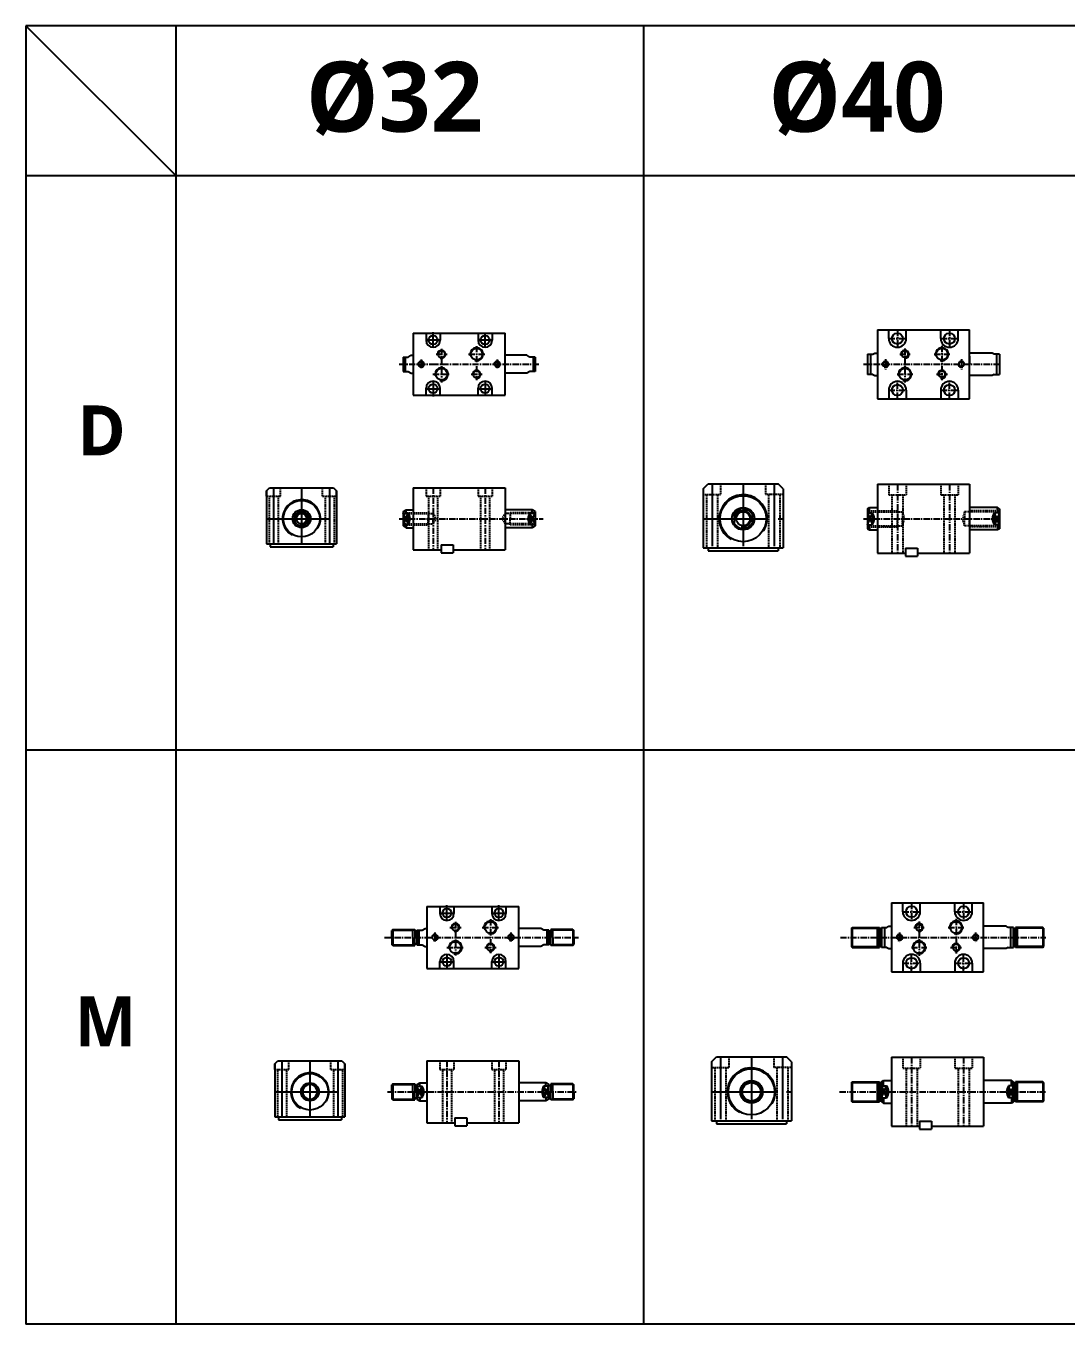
# Model space of a CAD drawing. Extents: x 0 to 3832, y 0 to 1298.
# Drawn here: x 0 to 1040, y 0 to 1298 of the extents above; entities that cross this region are included whole.
import ezdxf

# ---------------------------------------------------------------- set-up
doc = ezdxf.new("R2010")
doc.units = 0
doc.header["$LTSCALE"] = 5
doc.header["$MEASUREMENT"] = 0
doc.header["$PDMODE"] = 34
doc.linetypes.add('CENTER', pattern=[2, 1.25, -0.25, 0.25, -0.25])
doc.linetypes.add('HIDDEN', pattern=[0.375, 0.25, -0.125])
doc.layers.get('0').update_dxf_attribs({"linetype": 'CONTINUOUS'})
doc.layers.get('Defpoints').update_dxf_attribs({"linetype": 'CONTINUOUS'})
for name, color, linetype in [('1', 1, 'CONTINUOUS'), ('CL', 1, 'CENTER'), ('FL', 3, 'CONTINUOUS'), ('HIDDEN', 2, 'HIDDEN'), ('ML', 3, 'CONTINUOUS'), ('테두리', 7, 'CONTINUOUS')]:
    doc.layers.add(name, color=color, linetype=linetype)
doc.styles.add('GHS', font='romans', dxfattribs={"bigfont": 'ghs'})
doc.styles.add('문자', font='romans.shx')

msp = doc.modelspace()

# ---------------------------------------------------------------- linework, layer by layer
for p, q in [((0, 1298), (0, 574)), ((150, 1148), (0, 1298)), ((2594, 1298), (0, 1298)), ((150, 574), (150, 1298)), ((617.5, 574), (617.5, 1298)), ((2594, 1148), (0, 1148)), ((386.9, 990.7), (386.9, 950.7)), ((386.9, 990.7), (478.9, 990.7)), ((399.9, 990.7), (399.9, 983.7)), ((413.9, 990.7), (413.9, 983.7)), ((451.9, 990.7), (451.9, 983.7)), ((465.9, 990.7), (465.9, 983.7)), ((478.9, 928.7), (478.9, 990.7)), ((862.3, 985.4), (862.3, 994.2)), ((879.8, 985.4), (879.8, 994.2)), ((914.3, 985.4), (914.3, 994.2)), ((931.8, 985.4), (931.8, 994.2)), ((943, 925.2), (943, 994.2)), ((376.9, 966.9), (376.9, 952.4)), ((376.9, 966.9), (382.1, 966.9)), ((378.9, 966.9), (378.9, 952.4)), ((382.1, 966.9), (385.1, 968.7)), ((385.1, 968.7), (386.9, 968.7)), ((500.6, 968.7), (478.9, 968.7)), ((503.6, 966.9), (500.6, 968.7)), ((508.9, 966.9), (503.6, 966.9)), ((506.9, 966.9), (506.9, 952.4)), ((508.9, 966.9), (508.9, 952.4)), ((965.7, 970.9), (943, 970.9)), ((943, 967.7), (943, 959.7)), ((967.7, 969.7), (965.7, 970.9)), ((973, 969.7), (967.7, 969.7)), ((970, 969.7), (970, 949.6)), ((973, 969.7), (973, 949.6)), ((376.9, 952.4), (382.1, 952.4)), ((382.1, 952.4), (385.1, 950.7)), ((385.1, 950.7), (386.9, 950.7)), ((386.9, 950.7), (386.9, 941.7)), ((500.6, 950.7), (478.9, 950.7)), ((503.6, 952.4), (500.6, 950.7)), ((508.9, 952.4), (503.6, 952.4)), ((965.7, 948.5), (943, 948.5)), ((967.7, 949.6), (965.7, 948.5)), ((967.7, 949.6), (973, 949.6)), ((386.9, 941.7), (386.9, 928.7)), ((399.9, 928.7), (399.9, 935.7)), ((413.9, 928.7), (413.9, 935.7)), ((451.9, 928.7), (451.9, 935.7)), ((465.9, 928.7), (465.9, 935.7)), ((386.9, 928.7), (406.2, 928.7)), ((406.2, 928.7), (478.9, 928.7)), ((862.3, 933.9), (862.3, 925.2)), ((879.8, 933.9), (879.8, 925.2)), ((914.3, 933.9), (914.3, 925.2)), ((931.8, 933.9), (931.8, 925.2)), ((240.4, 833.3), (243.4, 836.3)), ((240.4, 833.3), (240.4, 780.3)), ((240.4, 827.7), (240.4, 833.3)), ((243.4, 836.3), (307.4, 836.3)), ((307.4, 836.3), (310.4, 833.3)), ((310.4, 833.3), (310.4, 780.3)), ((310.4, 827.7), (310.4, 833.3)), ((386.9, 836.3), (386.9, 805.3)), ((386.9, 836.3), (406.2, 836.3)), ((406.2, 836.3), (478.9, 836.3)), ((478.9, 836.3), (478.9, 774.3)), ((676.8, 835.3), (681.8, 840.3)), ((676.8, 835.3), (676.8, 776.3)), ((681.8, 840.3), (751.8, 840.3)), ((756.8, 835.3), (751.8, 840.3)), ((756.8, 835.3), (756.8, 776.3)), ((268.4, 810.9), (268.4, 799.6)), ((282.4, 810.9), (282.4, 799.6)), ((376.9, 812.5), (379.9, 814.3)), ((376.9, 812.5), (376.9, 798)), ((376.9, 810.9), (382.1, 810.9)), ((379.9, 814.3), (386.9, 814.3)), ((379.9, 810.9), (379.9, 814.3)), ((382.1, 805.3), (382.1, 810.9)), ((382.1, 805.3), (382.1, 799.6)), ((386.9, 805.3), (386.9, 796.3)), ((505.9, 814.3), (478.9, 814.3)), ((478.9, 805.3), (478.9, 796.3)), ((503.6, 805.3), (503.6, 810.9)), ((508.9, 810.9), (503.6, 810.9)), ((503.6, 805.3), (503.6, 799.6)), ((508.9, 812.5), (505.9, 814.3)), ((505.9, 810.9), (505.9, 814.3)), ((508.9, 812.5), (508.9, 798)), ((707.8, 811.9), (707.8, 798.6)), ((725.8, 811.9), (725.8, 798.6)), ((971, 816.5), (943, 816.5)), ((973, 815.3), (971, 816.5)), ((971, 812.3), (971, 816.5)), ((973, 815.3), (973, 795.2)), ((376.9, 799.6), (382.1, 799.6)), ((376.9, 798), (379.9, 796.3)), ((379.9, 799.6), (379.9, 796.3)), ((379.9, 796.3), (386.9, 796.3)), ((386.9, 796.3), (386.9, 787.3)), ((505.9, 796.3), (478.9, 796.3)), ((508.9, 799.6), (503.6, 799.6)), ((505.9, 799.6), (505.9, 796.3)), ((508.9, 798), (505.9, 796.3)), ((971, 794.1), (943, 794.1)), ((971, 798.3), (971, 794.1)), ((973, 795.2), (971, 794.1)), ((240.4, 780.3), (310.4, 780.3)), ((243.9, 780.3), (243.9, 777.3)), ((306.9, 780.3), (306.9, 777.3)), ((386.9, 787.3), (386.9, 774.3)), ((414.9, 779.3), (414.9, 771.3)), ((414.9, 779.3), (426.9, 779.3)), ((426.9, 779.3), (426.9, 771.3)), ((243.9, 777.3), (306.9, 777.3)), ((386.9, 774.3), (406.2, 774.3)), ((406.2, 774.3), (414.9, 774.3)), ((414.9, 771.3), (426.9, 771.3)), ((426.9, 774.3), (478.9, 774.3)), ((676.8, 776.3), (756.8, 776.3)), ((681.8, 776.3), (681.8, 773.3)), ((681.8, 773.3), (751.8, 773.3)), ((751.8, 776.3), (751.8, 773.3)), ((0, 724), (0, 0)), ((150, 0), (150, 724)), ((617.5, 0), (617.5, 724)), ((2594, 574), (0, 574)), ((2594, 574), (0, 574)), ((400.7, 417.6), (400.7, 377.6)), ((400.7, 417.6), (420.1, 417.6)), ((413.7, 417.6), (413.7, 410.6)), ((420.1, 417.6), (492.7, 417.6)), ((427.7, 417.6), (427.7, 410.6)), ((465.7, 417.6), (465.7, 410.6)), ((479.7, 417.6), (479.7, 410.6)), ((492.7, 355.6), (492.7, 417.6)), ((876.3, 412.3), (876.3, 421.1)), ((893.8, 412.3), (893.8, 421.1)), ((928.3, 412.3), (928.3, 421.1)), ((945.8, 412.3), (945.8, 421.1)), ((957.1, 352.1), (957.1, 421.1)), ((366.7, 394.6), (365.7, 393.5)), ((365.7, 386.6), (365.7, 393.5)), ((366.7, 394.6), (388.7, 394.6)), ((366.7, 394.6), (366.7, 378.6)), ((386.8, 386.6), (386.8, 394.6)), ((388.7, 394.6), (388.7, 386.6)), ((388.7, 393.8), (388.7, 393.8)), ((390.7, 393.8), (390.7, 379.3)), ((390.7, 393.8), (395.9, 393.8)), ((390.7, 386.6), (390.7, 393.8)), ((392.7, 393.8), (392.7, 379.3)), ((395.9, 393.8), (398.9, 395.6)), ((398.9, 395.6), (400.7, 395.6)), ((514.5, 395.6), (492.7, 395.6)), ((517.5, 393.8), (514.5, 395.6)), ((522.7, 393.8), (517.5, 393.8)), ((520.7, 393.8), (520.7, 379.3)), ((522.7, 393.8), (522.7, 379.3)), ((522.7, 386.6), (522.7, 393.8)), ((546.7, 394.6), (524.7, 394.6)), ((524.7, 394.6), (524.7, 386.6)), ((524.7, 393.8), (524.7, 393.8)), ((526.6, 386.6), (526.6, 394.6)), ((546.7, 394.6), (546.7, 378.6)), ((546.7, 394.6), (547.7, 393.5)), ((547.7, 386.6), (547.7, 393.5)), ((825.1, 395.8), (825.9, 396.6)), ((825.1, 395.8), (825.1, 377.4)), ((825.9, 396.6), (853.1, 396.6)), ((825.9, 396.6), (825.9, 376.6)), ((851.2, 376.6), (851.2, 396.6)), ((853.1, 376.6), (853.1, 396.6)), ((855.1, 376.5), (855.1, 396.6)), ((987.1, 376.5), (987.1, 396.6)), ((989.1, 376.6), (989.1, 396.6)), ((1016.2, 396.6), (989.1, 396.6)), ((990.9, 376.6), (990.9, 396.6)), ((1016.2, 396.6), (1016.2, 376.6)), ((1017.1, 395.8), (1016.2, 396.6)), ((1017.1, 395.8), (1017.1, 377.4)), ((365.7, 386.6), (365.7, 379.6)), ((366.7, 378.6), (365.7, 379.6)), ((366.7, 378.6), (388.7, 378.6)), ((386.8, 386.6), (386.8, 378.6)), ((388.7, 378.6), (388.7, 386.6)), ((388.7, 379.3), (388.7, 379.3)), ((390.7, 386.6), (390.7, 379.3)), ((390.7, 379.3), (395.9, 379.3)), ((395.9, 379.3), (398.9, 377.6)), ((398.9, 377.6), (400.7, 377.6)), ((400.7, 377.6), (400.7, 368.6)), ((514.5, 377.6), (492.7, 377.6)), ((517.5, 379.3), (514.5, 377.6)), ((522.7, 379.3), (517.5, 379.3)), ((522.7, 386.6), (522.7, 379.3)), ((524.7, 378.6), (524.7, 386.6)), ((524.7, 379.3), (524.7, 379.3)), ((546.7, 378.6), (524.7, 378.6)), ((526.6, 386.6), (526.6, 378.6)), ((546.7, 378.6), (547.7, 379.6)), ((547.7, 386.6), (547.7, 379.6)), ((825.9, 376.6), (825.1, 377.4)), ((825.9, 376.6), (853.1, 376.6)), ((1016.2, 376.6), (989.1, 376.6)), ((1016.2, 376.6), (1017.1, 377.4)), ((400.7, 368.6), (400.7, 355.6)), ((400.7, 355.6), (420.1, 355.6)), ((413.7, 355.6), (413.7, 362.6)), ((420.1, 355.6), (492.7, 355.6)), ((427.7, 355.6), (427.7, 362.6)), ((465.7, 355.6), (465.7, 362.6)), ((479.7, 355.6), (479.7, 362.6)), ((876.3, 360.8), (876.3, 352.1)), ((893.8, 360.8), (893.8, 352.1)), ((928.3, 360.8), (928.3, 352.1)), ((945.8, 360.8), (945.8, 352.1)), ((248.8, 260.2), (251.8, 263.2)), ((248.8, 260.2), (248.8, 207.2)), ((248.8, 254.6), (248.8, 260.2)), ((251.8, 263.2), (315.8, 263.2)), ((315.8, 263.2), (318.8, 260.2)), ((318.8, 260.2), (318.8, 207.2)), ((318.8, 254.6), (318.8, 260.2)), ((400.7, 263.2), (420.1, 263.2)), ((400.7, 263.2), (400.7, 214.2)), ((420.1, 263.2), (492.7, 263.2)), ((492.7, 263.2), (492.7, 201.2)), ((685.1, 262.2), (690.1, 267.2)), ((685.1, 262.2), (685.1, 203.2)), ((690.1, 267.2), (760.1, 267.2)), ((765.1, 262.2), (760.1, 267.2)), ((765.1, 262.2), (765.1, 203.2)), ((276.8, 237.8), (276.8, 226.5)), ((290.8, 237.8), (290.8, 226.5)), ((366.7, 240.2), (365.7, 239.1)), ((365.7, 232.2), (365.7, 239.1)), ((366.7, 240.2), (388.7, 240.2)), ((366.7, 240.2), (366.7, 224.2)), ((386.8, 232.2), (386.8, 240.2)), ((388.7, 240.2), (388.7, 232.2)), ((388.7, 239.4), (388.7, 239.4)), ((390.7, 239.5), (393.7, 241.2)), ((390.7, 232.2), (390.7, 239.5)), ((390.7, 237.8), (395.9, 237.8)), ((393.7, 241.2), (400.7, 241.2)), ((393.7, 237.8), (393.7, 241.2)), ((395.9, 232.2), (395.9, 237.8)), ((519.7, 241.2), (492.7, 241.2)), ((517.5, 232.2), (517.5, 237.8)), ((522.7, 237.8), (517.5, 237.8)), ((519.7, 237.8), (519.7, 241.2)), ((522.7, 239.5), (519.7, 241.2)), ((522.7, 232.2), (522.7, 239.5)), ((546.7, 240.2), (524.7, 240.2)), ((524.7, 240.2), (524.7, 232.2)), ((524.7, 239.4), (524.7, 239.4)), ((526.6, 232.2), (526.6, 240.2)), ((546.7, 240.2), (546.7, 224.2)), ((546.7, 240.2), (547.7, 239.1)), ((547.7, 232.2), (547.7, 239.1)), ((825.1, 241.4), (825.9, 242.2)), ((825.1, 241.4), (825.1, 223)), ((825.9, 242.2), (853.1, 242.2)), ((825.9, 242.2), (825.9, 222.2)), ((851.2, 222.2), (851.2, 242.2)), ((853.1, 222.2), (853.1, 242.2)), ((855.1, 222.1), (855.1, 242.2)), ((987.1, 222.1), (987.1, 242.2)), ((989.1, 222.2), (989.1, 242.2)), ((1016.2, 242.2), (989.1, 242.2)), ((990.9, 222.2), (990.9, 242.2)), ((1016.2, 242.2), (1016.2, 222.2)), ((1017.1, 241.4), (1016.2, 242.2)), ((1017.1, 241.4), (1017.1, 223)), ((365.7, 232.2), (365.7, 225.3)), ((366.7, 224.2), (365.7, 225.3)), ((366.7, 224.2), (388.7, 224.2)), ((386.8, 232.2), (386.8, 224.2)), ((388.7, 224.2), (388.7, 232.2)), ((388.7, 224.9), (388.7, 224.9)), ((390.7, 232.2), (390.7, 224.9)), ((390.7, 226.5), (395.9, 226.5)), ((390.7, 224.9), (393.7, 223.2)), ((393.7, 226.5), (393.7, 223.2)), ((393.7, 223.2), (400.7, 223.2)), ((395.9, 232.2), (395.9, 226.5)), ((400.7, 232.2), (400.7, 223.2)), ((519.7, 223.2), (492.7, 223.2)), ((517.5, 232.2), (517.5, 226.5)), ((522.7, 226.5), (517.5, 226.5)), ((519.7, 226.5), (519.7, 223.2)), ((522.7, 224.9), (519.7, 223.2)), ((522.7, 232.2), (522.7, 224.9)), ((524.7, 224.2), (524.7, 232.2)), ((524.7, 224.9), (524.7, 224.9)), ((546.7, 224.2), (524.7, 224.2)), ((526.6, 232.2), (526.6, 224.2)), ((546.7, 224.2), (547.7, 225.3)), ((547.7, 232.2), (547.7, 225.3)), ((825.9, 222.2), (825.1, 223)), ((825.9, 222.2), (853.1, 222.2)), ((1016.2, 222.2), (989.1, 222.2)), ((1016.2, 222.2), (1017.1, 223)), ((400.7, 214.2), (400.7, 201.2)), ((248.8, 207.2), (318.8, 207.2)), ((252.3, 207.2), (252.3, 204.2)), ((252.3, 204.2), (315.3, 204.2)), ((315.3, 207.2), (315.3, 204.2)), ((400.7, 201.2), (420.1, 201.2)), ((420.1, 201.2), (428.7, 201.2)), ((428.7, 206.2), (428.7, 198.2)), ((428.7, 206.2), (440.7, 206.2)), ((428.7, 198.2), (440.7, 198.2)), ((440.7, 206.2), (440.7, 198.2)), ((440.7, 201.2), (492.7, 201.2)), ((685.1, 203.2), (765.1, 203.2)), ((690.1, 203.2), (690.1, 200.2)), ((690.1, 200.2), (760.1, 200.2)), ((760.1, 203.2), (760.1, 200.2)), ((2594, 0), (0, 0))]:
    msp.add_line(p, q)
at = {"color": 7}
for p, q in [((851, 994.2), (943, 994.2)), ((851, 994.2), (851, 967.7)), ((841, 969.7), (841, 949.6)), ((841, 969.7), (846.4, 969.7)), ((844, 969.7), (844, 949.6)), ((846.4, 969.7), (848.4, 970.9)), ((848.4, 970.9), (851, 970.9)), ((851, 967.7), (851, 959.7)), ((846.4, 949.6), (841, 949.6)), ((846.4, 949.6), (848.4, 948.5)), ((848.4, 948.5), (851, 948.5)), ((851, 959.7), (851, 925.2)), ((851, 925.2), (943, 925.2)), ((851, 839.8), (851, 805.3)), ((851, 839.8), (943, 839.8)), ((943, 839.8), (943, 770.8)), ((841, 815.3), (843, 816.5)), ((841, 815.3), (841, 795.2)), ((841, 811.2), (846, 811.2)), ((843, 816.5), (851, 816.5)), ((843, 811.2), (843, 816.5)), ((846, 811.2), (846, 805.3)), ((846, 799.3), (846, 805.3)), ((851, 805.3), (851, 770.8)), ((973, 811.2), (968, 811.2)), ((968, 811.2), (968, 805.3)), ((968, 799.3), (968, 805.3)), ((841, 799.3), (846, 799.3)), ((841, 795.2), (843, 794.1)), ((843, 799.3), (843, 794.1)), ((843, 794.1), (851, 794.1)), ((973, 799.3), (968, 799.3)), ((851, 770.8), (879, 770.8)), ((879, 775.8), (891, 775.8)), ((879, 775.8), (879, 767.8)), ((879, 767.8), (891, 767.8)), ((891, 775.8), (891, 767.8)), ((891, 770.8), (943, 770.8)), ((865.1, 421.1), (957.1, 421.1)), ((865.1, 421.1), (865.1, 352.1)), ((855.1, 396.6), (855.1, 376.5)), ((855.1, 396.6), (860.4, 396.6)), ((855.1, 396.6), (855.1, 376.5)), ((858.1, 396.6), (858.1, 376.5)), ((860.4, 396.6), (862.4, 397.8)), ((862.4, 397.8), (865.1, 397.8)), ((865.1, 394.6), (865.1, 386.6)), ((979.7, 397.8), (957.1, 397.8)), ((981.7, 396.6), (979.7, 397.8)), ((987.1, 396.6), (981.7, 396.6)), ((984.1, 396.6), (984.1, 376.5)), ((987.1, 396.6), (987.1, 376.5)), ((987.1, 396.6), (987.1, 376.5)), ((860.4, 376.5), (855.1, 376.5)), ((860.4, 376.5), (862.4, 375.4)), ((981.7, 376.5), (979.7, 375.4)), ((981.7, 376.5), (987.1, 376.5)), ((862.4, 375.4), (865.1, 375.4)), ((979.7, 375.4), (957.1, 375.4)), ((865.1, 352.1), (957.1, 352.1)), ((865.1, 266.7), (865.1, 232.2)), ((865.1, 266.7), (957.1, 266.7)), ((957.1, 266.7), (957.1, 197.7)), ((715.6, 238.1), (715.6, 226.3)), ((734.6, 238.1), (734.6, 226.3)), ((855.1, 242.2), (857.1, 243.4)), ((855.1, 242.2), (855.1, 222.1)), ((855.1, 238.1), (860.1, 238.1)), ((857.1, 243.4), (865.1, 243.4)), ((857.1, 238.1), (857.1, 243.4)), ((860.1, 238.1), (860.1, 232.2)), ((985.1, 243.4), (957.1, 243.4)), ((987.1, 238.1), (982.1, 238.1)), ((982.1, 238.1), (982.1, 232.2)), ((987.1, 242.2), (985.1, 243.4)), ((985.1, 238.1), (985.1, 243.4)), ((987.1, 242.2), (987.1, 222.1)), ((855.1, 226.3), (860.1, 226.3)), ((855.1, 222.1), (857.1, 221)), ((857.1, 226.3), (857.1, 221)), ((857.1, 221), (865.1, 221)), ((860.1, 226.3), (860.1, 232.2)), ((865.1, 232.2), (865.1, 197.7)), ((985.1, 221), (957.1, 221)), ((982.1, 226.3), (982.1, 232.2)), ((987.1, 226.3), (982.1, 226.3)), ((985.1, 226.3), (985.1, 221)), ((987.1, 222.1), (985.1, 221)), ((865.1, 197.7), (893.1, 197.7)), ((893.1, 202.7), (905.1, 202.7)), ((893.1, 202.7), (893.1, 194.7)), ((905.1, 202.7), (905.1, 194.7)), ((905.1, 197.7), (957.1, 197.7)), ((893.1, 194.7), (905.1, 194.7))]:
    msp.add_line(p, q, dxfattribs=at)
at = {"ltscale": 0.1}
for p, q in [((855.1, 396.6), (855.1, 376.5)), ((987.1, 396.6), (987.1, 376.5)), ((855.1, 242.2), (855.1, 222.1)), ((987.1, 242.2), (987.1, 222.1))]:
    msp.add_line(p, q, dxfattribs=at)
for centre, radius in [((406.9, 984), 4.5), ((458.9, 984), 4.5), ((871, 985.4), 5.5), ((923, 985.4), 5.5), ((406.9, 935.3), 4.5), ((458.9, 935.3), 4.5), ((871, 933.9), 5.5), ((923, 933.9), 5.5), ((275.4, 805.3), 18.2), ((275.4, 805.3), 9), ((275.4, 805.3), 5.12), ((716.8, 805.3), 11.2), ((716.8, 805.3), 7), ((420.7, 410.9), 4.5), ((472.7, 410.9), 4.5), ((885.1, 412.3), 5.5), ((937.1, 412.3), 5.5), ((420.7, 362.2), 4.5), ((472.7, 362.2), 4.5), ((885.1, 360.8), 5.5), ((937.1, 360.8), 5.5), ((283.8, 232.2), 18.2), ((283.8, 232.2), 9), ((725.1, 232.2), 11.2), ((725.1, 232.2), 9.19)]:
    msp.add_circle(centre, radius)
at = {"color": 7}
for centre, radius in [((915.5, 969.7), 5.75), ((859, 959.7), 2.5), ((878.5, 969.7), 3.3), ((878.5, 949.7), 5.75), ((915.5, 949.7), 3.3), ((892.6, 396.6), 3.3), ((929.6, 396.6), 5.75), ((873.1, 386.6), 2.5), ((892.6, 376.6), 5.75), ((929.6, 376.6), 3.3)]:
    msp.add_circle(centre, radius, dxfattribs=at)
at = {"ltscale": 0.1}
for centre in [(716.8, 805.3), (725.1, 232.2)]:
    msp.add_circle(centre, 23, dxfattribs=at)
for centre, radius, start, end in [((406.9, 983.7), 7, 180, 0), ((458.9, 983.7), 7, 180, 0), ((871, 985.4), 8.75, 180, 0), ((923, 985.4), 8.75, 180, 0), ((406.9, 935.7), 7, 0, 180), ((458.9, 935.7), 7, 0, 180), ((871, 933.9), 8.75, 0, 180), ((923, 933.9), 8.75, 0, 180), ((275.4, 805.3), 7.27, 15.6063, 164.3937), ((374, 805.3), 9.85, 359.8976, 34.9452), ((374, 805.3), 9.85, 325.0548, 0.1024), ((511.7, 805.3), 9.85, 145.0548, 180.1024), ((511.7, 805.3), 9.85, 179.8976, 214.9452), ((716.8, 805.3), 10, 26.3704, 153.6296), ((275.4, 805.3), 7.27, 195.6063, 344.3937), ((716.8, 805.3), 10, 206.3704, 333.6296), ((420.7, 410.6), 7, 180, 0), ((472.7, 410.6), 7, 180, 0), ((885.1, 412.3), 8.75, 180, 0), ((937.1, 412.3), 8.75, 180, 0), ((389.7, 393.8), 1, 175.2659, 0), ((523.7, 393.8), 1, 180, 4.7341), ((854.1, 395.8), 1, 180, 0), ((988.1, 395.8), 1, 180, 0), ((389.7, 379.3), 1, 0, 184.7341), ((523.7, 379.3), 1, 355.2659, 180), ((854.1, 377.4), 1, 0, 180), ((988.1, 377.4), 1, 0, 180), ((420.7, 362.6), 7, 0, 180), ((472.7, 362.6), 7, 0, 180), ((885.1, 360.8), 8.75, 0, 180), ((937.1, 360.8), 8.75, 0, 180), ((283.8, 232.2), 7.25, 15.0902, 164.9098), ((389.7, 239.5), 1, 175.2659, 0), ((387.8, 232.2), 9.85, 359.8976, 34.9452), ((525.5, 232.2), 9.85, 145.0548, 180.1024), ((523.7, 239.5), 1, 180, 4.7341), ((854.1, 241.4), 1, 180, 0), ((988.1, 241.4), 1, 180, 0), ((283.8, 232.2), 7.25, 195.0902, 344.9098), ((389.7, 224.9), 1, 0, 184.7341), ((387.8, 232.2), 9.85, 325.0548, 0.1024), ((525.5, 232.2), 9.85, 179.8976, 214.9452), ((523.7, 224.9), 1, 355.2659, 180), ((854.1, 223), 1, 0, 180), ((988.1, 223), 1, 0, 180)]:
    msp.add_arc(centre, radius, start, end)
at = {"color": 7}
for centre, radius, start, end in [((935, 959.7), 3, 339.6463, 294.774), ((838.2, 805.3), 9.8, 322.7372, 37.2628), ((975.8, 805.3), 9.8, 142.7372, 217.2628), ((949.1, 386.6), 3, 339.6463, 294.774), ((852.3, 232.2), 9.8, 322.7372, 37.2628), ((989.9, 232.2), 9.8, 142.7372, 217.2628)]:
    msp.add_arc(centre, radius, start, end, dxfattribs=at)
at = {"layer": '1', "color": 3}
for centre, radius, start, end in [((716.8, 805.3), 24, 330, 240), ((716.8, 805.3), 8, 255.9633, 184.7518), ((725.1, 232.2), 24, 330, 240)]:
    msp.add_arc(centre, radius, start, end, dxfattribs=at)
at = {"layer": 'CL', "ltscale": 10}
for p, q in [((406.9, 976.2), (406.9, 991.9)), ((458.9, 976.6), (458.9, 991.5)), ((399.9, 984), (413.9, 984)), ((451.9, 984), (465.9, 984)), ((399.9, 935.3), (413.9, 935.3)), ((406.9, 943.1), (406.9, 927.5)), ((451.9, 935.3), (465.9, 935.3)), ((458.9, 942.8), (458.9, 927.8)), ((247.4, 836.3), (247.4, 780.3)), ((275.4, 836.3), (275.4, 780.3)), ((303.4, 836.3), (303.4, 780.3)), ((685.8, 840.3), (685.8, 776.3)), ((716.8, 840.3), (716.8, 776.3)), ((747.8, 840.3), (747.8, 776.3)), ((240.4, 805.3), (310.4, 805.3)), ((676.8, 805.3), (756.8, 805.3)), ((420.7, 403.1), (420.7, 418.8)), ((472.7, 403.1), (472.7, 418.8)), ((413.7, 410.9), (427.7, 410.9)), ((465.7, 410.9), (479.7, 410.9)), ((420.7, 370), (420.7, 354.4)), ((472.7, 370), (472.7, 354.4)), ((413.7, 362.2), (427.7, 362.2)), ((465.7, 362.2), (479.7, 362.2)), ((255.8, 263.2), (255.8, 207.2)), ((283.8, 263.2), (283.8, 207.2)), ((311.8, 263.2), (311.8, 207.2)), ((694.1, 267.2), (694.1, 203.2)), ((725.1, 267.2), (725.1, 203.2)), ((756.1, 267.2), (756.1, 203.2)), ((248.8, 232.2), (318.8, 232.2)), ((685.1, 232.2), (765.1, 232.2))]:
    msp.add_line(p, q, dxfattribs=at)
at = {"layer": 'Defpoints', "color": 0, "linetype": 'ByBlock'}
for p in [(415.4, 941.6), (450.4, 943.9), (878.5, 941.4), (915.5, 943.7), (429.2, 368.5), (464.2, 370.8), (892.6, 368.3), (929.6, 370.6)]:
    msp.add_point(p, dxfattribs=at)
at = {"layer": 'FL'}
for p, q in [((366, 393.8), (386.8, 393.8)), ((386.8, 393.8), (388.7, 394.6)), ((526.6, 393.8), (524.7, 394.6)), ((547.4, 393.8), (526.6, 393.8)), ((825.1, 395.8), (851.2, 395.8)), ((851.2, 395.8), (853.1, 396.6)), ((990.9, 395.8), (989.1, 396.6)), ((1017.1, 395.8), (990.9, 395.8)), ((366, 379.3), (386.8, 379.3)), ((386.8, 379.3), (388.7, 378.6)), ((526.6, 379.3), (524.7, 378.6)), ((547.4, 379.3), (526.6, 379.3)), ((825.1, 377.4), (851.2, 377.4)), ((851.2, 377.4), (853.1, 376.6)), ((990.9, 377.4), (989.1, 376.6)), ((1017.1, 377.4), (990.9, 377.4)), ((366, 239.4), (386.8, 239.4)), ((386.8, 239.4), (388.7, 240.2)), ((393.3, 232.2), (390.7, 237.8)), ((393.3, 232.2), (395.9, 237.8)), ((520.1, 232.2), (517.5, 237.8)), ((520.1, 232.2), (522.7, 237.8)), ((526.6, 239.4), (524.7, 240.2)), ((547.4, 239.4), (526.6, 239.4)), ((825.1, 241.4), (851.2, 241.4)), ((851.2, 241.4), (853.1, 242.2)), ((990.9, 241.4), (989.1, 242.2)), ((1017.1, 241.4), (990.9, 241.4)), ((366, 224.9), (386.8, 224.9)), ((386.8, 224.9), (388.7, 224.2)), ((393.3, 232.2), (390.7, 226.5)), ((393.3, 232.2), (395.9, 226.5)), ((520.1, 232.2), (517.5, 226.5)), ((520.1, 232.2), (522.7, 226.5)), ((526.6, 224.9), (524.7, 224.2)), ((547.4, 224.9), (526.6, 224.9)), ((825.1, 223), (851.2, 223)), ((851.2, 223), (853.1, 222.2)), ((990.9, 223), (989.1, 222.2)), ((1017.1, 223), (990.9, 223))]:
    msp.add_line(p, q, dxfattribs=at)
for centre, radius, start, end in [((275.4, 805.3), 19, 330, 240), ((275.4, 805.3), 6, 255.1141, 187.2625), ((283.8, 232.2), 19, 330, 240)]:
    msp.add_arc(centre, radius, start, end, dxfattribs=at)
at = {"layer": 'HIDDEN'}
for p, q in [((254.4, 827.7), (254.4, 836.3)), ((296.4, 827.7), (296.4, 836.3)), ((399.9, 836.3), (399.9, 827.7)), ((413.9, 836.3), (413.9, 827.7)), ((451.9, 836.3), (451.9, 827.7)), ((465.9, 836.3), (465.9, 827.7)), ((694.3, 840.3), (694.3, 829.5)), ((739.3, 840.3), (739.3, 829.5)), ((862.3, 839.8), (862.3, 829)), ((879.8, 839.8), (879.8, 829)), ((914.3, 839.8), (914.3, 829)), ((931.8, 839.8), (931.8, 829)), ((240.4, 827.7), (254.4, 827.7)), ((242.9, 827.7), (242.9, 780.3)), ((251.9, 827.7), (251.9, 780.3)), ((296.4, 827.7), (310.4, 827.7)), ((298.9, 827.7), (298.9, 780.3)), ((307.9, 827.7), (307.9, 780.3)), ((399.9, 827.7), (413.9, 827.7)), ((402.4, 827.7), (402.4, 774.3)), ((411.4, 827.7), (411.4, 774.3)), ((451.9, 827.7), (465.9, 827.7)), ((454.4, 827.7), (454.4, 774.3)), ((463.4, 827.7), (463.4, 774.3)), ((676.8, 829.5), (694.3, 829.5)), ((680.3, 829.5), (680.3, 776.3)), ((691.3, 829.5), (691.3, 776.3)), ((756.8, 829.5), (739.3, 829.5)), ((742.3, 829.5), (742.3, 776.3)), ((753.3, 829.5), (753.3, 776.3)), ((862.3, 829), (879.8, 829)), ((865.5, 829), (865.5, 770.8)), ((876.5, 829), (876.5, 770.8)), ((914.3, 829), (931.8, 829)), ((917.5, 829), (917.5, 770.8)), ((928.5, 829), (928.5, 770.8)), ((376.9, 811.3), (401.9, 811.3)), ((376.9, 810.4), (406.9, 810.4)), ((401.9, 811.3), (401.9, 805.3)), ((401.9, 799.3), (401.9, 805.3)), ((406.9, 810.4), (409.8, 805.3)), ((406.9, 810.4), (406.9, 805.3)), ((406.9, 800.2), (409.8, 805.3)), ((406.9, 800.2), (406.9, 805.3)), ((478.9, 810.4), (475.9, 805.3)), ((478.9, 800.2), (475.9, 805.3)), ((508.9, 810.4), (478.9, 810.4)), ((478.9, 810.4), (478.9, 805.3)), ((478.9, 800.2), (478.9, 805.3)), ((483.9, 811.3), (483.9, 805.3)), ((508.9, 811.3), (483.9, 811.3)), ((483.9, 799.3), (483.9, 805.3)), ((841, 813.3), (871, 813.3)), ((841, 812.3), (876, 812.3)), ((871, 812.3), (871, 813.3)), ((871, 812.3), (871, 805.3)), ((871, 798.3), (871, 805.3)), ((876, 812.3), (876, 805.3)), ((876, 812.3), (877.8, 805.3)), ((876, 798.3), (877.8, 805.3)), ((876, 798.3), (876, 805.3)), ((938, 812.3), (936.3, 805.3)), ((938, 798.3), (936.3, 805.3)), ((938, 812.3), (938, 805.3)), ((973, 812.3), (938, 812.3)), ((938, 798.3), (938, 805.3)), ((973, 813.3), (943, 813.3)), ((943, 812.3), (943, 813.3)), ((943, 812.3), (943, 805.3)), ((943, 798.3), (943, 805.3)), ((376.9, 800.2), (406.9, 800.2)), ((376.9, 799.3), (401.9, 799.3)), ((508.9, 800.2), (478.9, 800.2)), ((508.9, 799.3), (483.9, 799.3)), ((841, 798.3), (876, 798.3)), ((841, 797.3), (854.5, 797.3)), ((854.5, 797.3), (871, 797.3)), ((871, 798.3), (871, 797.3)), ((973, 798.3), (938, 798.3)), ((943, 798.3), (943, 797.3)), ((959.5, 797.3), (943, 797.3)), ((973, 797.3), (959.5, 797.3)), ((262.8, 254.6), (262.8, 263.2)), ((304.8, 254.6), (304.8, 263.2)), ((413.7, 263.2), (413.7, 254.6)), ((427.7, 263.2), (427.7, 254.6)), ((465.7, 263.2), (465.7, 254.6)), ((479.7, 263.2), (479.7, 254.6)), ((702.6, 267.2), (702.6, 256.4)), ((747.6, 267.2), (747.6, 256.4)), ((876.3, 266.7), (876.3, 255.9)), ((893.8, 266.7), (893.8, 255.9)), ((928.3, 266.7), (928.3, 255.9)), ((945.8, 266.7), (945.8, 255.9)), ((248.8, 254.6), (262.8, 254.6)), ((251.3, 254.6), (251.3, 207.2)), ((260.3, 254.6), (260.3, 207.2)), ((304.8, 254.6), (318.8, 254.6)), ((307.3, 254.6), (307.3, 207.2)), ((316.3, 254.6), (316.3, 207.2)), ((413.7, 254.6), (427.7, 254.6)), ((416.2, 254.6), (416.2, 201.2)), ((425.2, 254.6), (425.2, 201.2)), ((465.7, 254.6), (479.7, 254.6)), ((468.2, 254.6), (468.2, 201.2)), ((477.2, 254.6), (477.2, 201.2)), ((685.1, 256.4), (702.6, 256.4)), ((688.6, 256.4), (688.6, 203.2)), ((699.6, 256.4), (699.6, 203.2)), ((765.1, 256.4), (747.6, 256.4)), ((750.6, 256.4), (750.6, 203.2)), ((761.6, 256.4), (761.6, 203.2)), ((876.3, 255.9), (893.8, 255.9)), ((879.6, 255.9), (879.6, 197.7)), ((890.6, 255.9), (890.6, 197.7)), ((928.3, 255.9), (945.8, 255.9)), ((931.6, 255.9), (931.6, 197.7)), ((942.6, 255.9), (942.6, 197.7))]:
    msp.add_line(p, q, dxfattribs=at)
at = {"layer": 'ML', "color": 1, "linetype": 'CENTER'}
for p, q in [((871, 994.2), (871, 976.7)), ((923, 994.2), (923, 976.7)), ((415.4, 975.2), (415.4, 941.6)), ((450.4, 977.9), (450.4, 943.9)), ((862.3, 985.4), (879.8, 985.4)), ((878.5, 975.6), (878.5, 941.4)), ((914.3, 985.4), (931.8, 985.4)), ((915.5, 978.2), (915.5, 943.7)), ((394.9, 964.5), (394.9, 954.9)), ((410, 969.7), (421, 969.7)), ((442.3, 969.7), (458.5, 969.7)), ((470.9, 964.5), (470.9, 954.9)), ((859, 964.7), (859, 954.6)), ((873.3, 969.7), (883.6, 969.7)), ((907.8, 969.7), (923.3, 969.7)), ((935, 964.7), (935, 954.6)), ((372.9, 959.7), (406.2, 959.7)), ((406.2, 959.7), (512.6, 959.7)), ((406.7, 949.7), (423.8, 949.7)), ((444.9, 949.7), (456, 949.7)), ((837, 959.7), (973, 959.7)), ((870.9, 949.7), (886.3, 949.7)), ((910.1, 949.7), (920.9, 949.7)), ((871, 925.2), (871, 942.7)), ((923, 925.2), (923, 942.7)), ((862.3, 933.9), (879.8, 933.9)), ((914.3, 933.9), (931.8, 933.9)), ((406.9, 836.3), (406.9, 774.3)), ((458.9, 836.3), (458.9, 774.3)), ((871, 839.8), (871, 770.8)), ((923, 839.8), (923, 770.8)), ((372.9, 805.3), (517, 805.3)), ((837, 805.3), (974.3, 805.3)), ((885.1, 421.1), (885.1, 403.6)), ((937.1, 421.1), (937.1, 403.6)), ((464.2, 404.8), (464.2, 370.8)), ((876.3, 412.3), (893.8, 412.3)), ((892.6, 402.5), (892.6, 368.3)), ((928.3, 412.3), (945.8, 412.3)), ((929.6, 405.1), (929.6, 370.6)), ((408.7, 391.4), (408.7, 381.8)), ((408.7, 391.4), (408.7, 381.8)), ((423.8, 396.6), (434.8, 396.6)), ((429.2, 402.1), (429.2, 368.5)), ((456.1, 396.6), (472.3, 396.6)), ((484.7, 391.4), (484.7, 381.8)), ((873.1, 391.6), (873.1, 381.5)), ((887.3, 396.6), (897.6, 396.6)), ((921.8, 396.6), (937.3, 396.6)), ((949.1, 391.6), (949.1, 381.5)), ((358.3, 386.6), (552.4, 386.6)), ((420.6, 376.6), (437.6, 376.6)), ((458.7, 376.6), (469.8, 376.6)), ((814, 386.6), (1019.4, 386.6)), ((884.9, 376.6), (900.3, 376.6)), ((924.1, 376.6), (934.9, 376.6)), ((885.1, 352.1), (885.1, 369.6)), ((937.1, 352.1), (937.1, 369.6)), ((876.3, 360.8), (893.8, 360.8)), ((928.3, 360.8), (945.8, 360.8)), ((420.7, 263.2), (420.7, 201.2)), ((472.7, 263.2), (472.7, 201.2)), ((885.1, 266.7), (885.1, 197.7)), ((937.1, 266.7), (937.1, 197.7)), ((361.3, 232.2), (550.8, 232.2)), ((813.1, 232.2), (1019, 232.2))]:
    msp.add_line(p, q, dxfattribs=at)
at = {"layer": 'ML'}
for p, q in [((379.5, 805.3), (376.9, 810.9)), ((379.5, 805.3), (376.9, 799.6)), ((379.5, 805.3), (382.1, 810.9)), ((379.5, 805.3), (382.1, 799.6)), ((506.3, 805.3), (503.6, 810.9)), ((506.3, 805.3), (503.6, 799.6)), ((506.3, 805.3), (508.9, 810.9)), ((506.3, 805.3), (508.9, 799.6)), ((841, 811.2), (846, 799.3)), ((841, 799.3), (846, 811.2)), ((973, 811.2), (968, 799.3)), ((973, 799.3), (968, 811.2)), ((855.1, 238.1), (860.1, 226.3)), ((855.1, 226.3), (860.1, 238.1)), ((987.1, 238.1), (982.1, 226.3)), ((987.1, 226.3), (982.1, 238.1)), ((283.8, 232.2), (283.8, 232.2))]:
    msp.add_line(p, q, dxfattribs=at)
at = {"layer": 'ML', "color": 7}
msp.add_line((725.1, 232.2), (725.1, 232.2), dxfattribs=at)
at = {"layer": 'ML'}
for centre in [(935, 959.7), (949.1, 386.6)]:
    msp.add_circle(centre, 2.5, dxfattribs=at)
for centre, radius, start, end in [((415.4, 969.7), 4, 249.9942, 193.7166), ((450.4, 969.7), 6.5, 253.1209, 193.4262), ((878.5, 969.7), 4, 257.8486, 197.8527), ((915.5, 969.7), 6.5, 253.3218, 193.2195), ((394.9, 959.7), 3, 244.01, 199.7475), ((470.9, 959.7), 3, 244.01, 199.7475), ((859, 959.7), 3, 245.226, 200.3537), ((415.4, 949.7), 6.5, 254.7936, 194.0921), ((450.4, 949.7), 4, 252.2217, 191.7238), ((878.5, 949.7), 6.5, 250.8103, 194.1163), ((915.5, 949.7), 4, 250.7432, 195.2935), ((464.2, 396.6), 6.5, 253.1209, 193.4262), ((929.6, 396.6), 6.5, 253.3218, 193.2195), ((408.7, 386.6), 3, 244.01, 199.7475), ((429.2, 396.6), 4, 249.9942, 193.7166), ((484.7, 386.6), 3, 244.01, 199.7475), ((873.1, 386.6), 3, 245.226, 200.3537), ((892.6, 396.6), 4, 257.8486, 197.8527), ((429.2, 376.6), 6.5, 254.7936, 194.0921), ((464.2, 376.6), 4, 252.2217, 191.7238), ((892.6, 376.6), 6.5, 250.8103, 194.1163), ((929.6, 376.6), 4, 250.7432, 195.2935), ((283.8, 232.2), 8, 28.955, 151.045), ((725.1, 232.2), 10, 18.1949, 161.8051), ((283.8, 232.2), 8, 208.955, 331.045), ((725.1, 232.2), 10, 198.1949, 341.8051)]:
    msp.add_arc(centre, radius, start, end, dxfattribs=at)
at = {"layer": '테두리', "color": 7}
for centre, radius in [((450.4, 969.7), 5.75), ((394.9, 959.7), 2.5), ((415.4, 969.7), 3.38), ((470.9, 959.7), 2.5), ((415.4, 949.7), 5.75), ((450.4, 949.7), 3.38), ((429.2, 396.6), 3.38), ((464.2, 396.6), 5.75), ((408.7, 386.6), 2.5), ((429.2, 376.6), 5.75), ((464.2, 376.6), 3.38), ((484.7, 386.6), 2.5)]:
    msp.add_circle(centre, radius, dxfattribs=at)

# ---------------------------------------------------------------- texts
at = {"attachment_point": 1, "style": '문자'}
for s, width, gutter_width, heights, insert, char_height in [('{\\fMalgun Gothic|b1|i0|c129|p50;%%C32}', 124.533, 16, [-75.6], (279.8, 1262.2), 70), ('{\\fMalgun Gothic|b1|i0|c129|p50;%%C40}', 124.533, 16, [-75.6], (742.1, 1262.2), 70), ('{\\fMalgun Gothic|b1|i0|c129|p50;D}', 655.383, 160, [-50], (51.5, 918.5), 50), ('{\\fMalgun Gothic|b1|i0|c129|p50;M}', 655.383, 160, [-50], (48.8, 327.6), 50)]:
    msp.add_mtext_dynamic_manual_height_columns(s, width=width, gutter_width=gutter_width, heights=heights, dxfattribs=dict(at, insert=insert, char_height=char_height))
at = {"layer": 'ML', "color": 2, "insert": (867.1, 336.2), "char_height": 3, "attachment_point": 6, "style": 'GHS'}
msp.add_mtext('\\A1;', dxfattribs=at)

doc.saveas('drawing.dxf')
